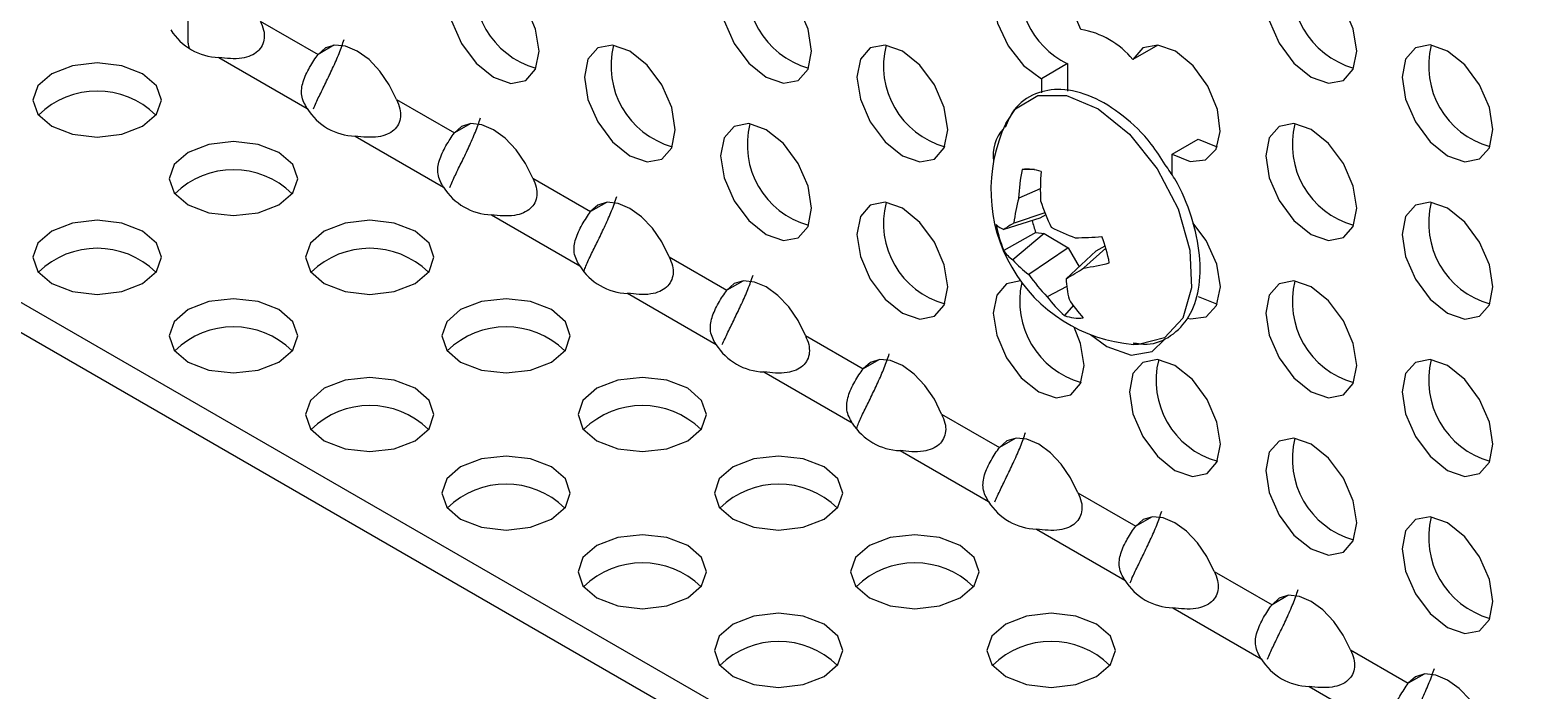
# Model space of a CAD drawing. Extents: x 0 to 13.2, y -7.3 to 0.
# Drawn here: x 2.811 to 4.267, y -6.436 to -5.793 of the extents above; entities that cross this region are included whole.
import ezdxf

# ---------------------------------------------------------------- set-up
doc = ezdxf.new("R2010")
doc.units = 0
doc.header["$LTSCALE"] = 0.5
doc.header["$MEASUREMENT"] = 0
for name, color, linetype in [('Brackets', 181, 'CONTINUOUS'), ('End Cap', 92, 'CONTINUOUS'), ('Hardware', 242, 'CONTINUOUS')]:
    doc.layers.add(name, color=color, linetype=linetype)

msp = doc.modelspace()

# ---------------------------------------------------------------- linework, layer by layer
at = {"layer": 'Brackets', "transparency": 16777216}
for p, q in [((2.24, -5.7336), (4.821, -7.2236)), ((2.24, -5.763), (4.821, -7.2529)), ((3.035, -5.7843), (3.0914, -5.8168)), ((3.9084, -5.8077), (3.884, -5.8217)), ((2.9947, -5.8198), (3.0808, -5.8695)), ((3.1067, -5.8079), (3.0914, -5.8168)), ((3.8204, -5.8258), (3.795, -5.8405)), ((3.8204, -5.8258), (3.8204, -5.8525)), ((3.795, -5.8405), (3.795, -5.8543)), ((3.1676, -5.8608), (3.2239, -5.8933)), ((3.2393, -5.8845), (3.2239, -5.8933)), ((3.1273, -5.8963), (3.2134, -5.946)), ((3.9223, -5.914), (3.9477, -5.8993)), ((3.9223, -5.9344), (3.9223, -5.914)), ((3.3002, -5.9374), (3.3565, -5.9699)), ((3.3719, -5.961), (3.3565, -5.9699)), ((3.2599, -5.9729), (3.3459, -6.0226)), ((3.4328, -6.0139), (3.4891, -6.0464)), ((3.5045, -6.0376), (3.4891, -6.0464)), ((3.3924, -6.0494), (3.4785, -6.0991)), ((3.5654, -6.0904), (3.6217, -6.123)), ((3.525, -6.1259), (3.6111, -6.1756)), ((3.637, -6.1141), (3.6217, -6.123)), ((3.6979, -6.167), (3.7543, -6.1995)), ((3.7696, -6.1906), (3.7543, -6.1995)), ((3.6576, -6.2025), (3.7437, -6.2522)), ((3.8305, -6.2435), (3.8868, -6.276)), ((3.9022, -6.2672), (3.8868, -6.276)), ((3.7902, -6.279), (3.8763, -6.3287)), ((3.9631, -6.3201), (4.0194, -6.3526)), ((4.0348, -6.3437), (4.0194, -6.3526)), ((3.9228, -6.3556), (4.0089, -6.4053)), ((4.0957, -6.3966), (4.152, -6.4291)), ((4.0554, -6.4321), (4.1414, -6.4818)), ((4.1674, -6.4202), (4.152, -6.4291))]:
    msp.add_line(p, q, dxfattribs=at)
at = {"layer": 'Brackets', "transparency": 16777216, "flags": 128}
for points in [[(3.2621, -5.737), (3.2452, -5.7311), (3.2308, -5.7339), (3.2212, -5.745), (3.2179, -5.7625), (3.2212, -5.784), (3.2308, -5.8061), (3.2452, -5.8254), (3.2621, -5.8391), (3.279, -5.845), (3.2933, -5.8422), (3.3029, -5.8312), (3.3063, -5.8136), (3.3029, -5.7921), (3.2933, -5.77), (3.279, -5.7507), (3.2621, -5.737)], [(3.5272, -5.737), (3.5103, -5.7311), (3.496, -5.7339), (3.4864, -5.7449), (3.483, -5.7625), (3.4864, -5.784), (3.496, -5.8061), (3.5103, -5.8254), (3.5272, -5.8391), (3.5441, -5.8449), (3.5585, -5.8422), (3.5681, -5.8311), (3.5714, -5.8135), (3.5681, -5.7921), (3.5585, -5.77), (3.5441, -5.7506), (3.5272, -5.737)], [(3.8333, -5.7925), (3.8237, -5.77), (3.8091, -5.7504), (3.7919, -5.7367), (3.7748, -5.731), (3.7604, -5.7343), (3.7511, -5.746), (3.7482, -5.7643), (3.7523, -5.7863), (3.7627, -5.8086), (3.7777, -5.8277), (3.795, -5.8405)], [(4.0576, -5.7369), (4.0406, -5.7311), (4.0263, -5.7339), (4.0167, -5.7449), (4.0134, -5.7625), (4.0167, -5.7839), (4.0263, -5.806), (4.0406, -5.8254), (4.0576, -5.839), (4.0745, -5.8449), (4.0888, -5.8421), (4.0984, -5.8311), (4.1018, -5.8135), (4.0984, -5.792), (4.0888, -5.7699), (4.0745, -5.7506), (4.0576, -5.7369)], [(3.1676, -5.8608), (3.1606, -5.8463), (3.1515, -5.833), (3.1409, -5.8219), (3.1295, -5.8136), (3.1181, -5.8087), (3.1075, -5.8077), (3.0984, -5.8104), (3.0914, -5.8168)], [(3.3946, -5.8136), (3.3777, -5.8077), (3.3634, -5.8105), (3.3538, -5.8215), (3.3505, -5.8391), (3.3538, -5.8606), (3.3634, -5.8826), (3.3777, -5.902), (3.3946, -5.9156), (3.4116, -5.9215), (3.4259, -5.9187), (3.4355, -5.9077), (3.4388, -5.8901), (3.4355, -5.8686), (3.4259, -5.8465), (3.4116, -5.8272), (3.3946, -5.8136)], [(3.6598, -5.8135), (3.6429, -5.8077), (3.6286, -5.8104), (3.619, -5.8215), (3.6156, -5.8391), (3.619, -5.8605), (3.6286, -5.8826), (3.6429, -5.902), (3.6598, -5.9156), (3.6767, -5.9215), (3.6911, -5.9187), (3.7006, -5.9077), (3.704, -5.8901), (3.7006, -5.8686), (3.6911, -5.8465), (3.6767, -5.8272), (3.6598, -5.8135)], [(3.9223, -5.914), (3.9397, -5.9212), (3.9547, -5.9195), (3.9651, -5.9092), (3.9691, -5.8919), (3.9663, -5.8703), (3.957, -5.8478), (3.9426, -5.8279), (3.9255, -5.8138), (3.9083, -5.8077), (3.8937, -5.8104), (3.884, -5.8217)], [(4.1901, -5.8135), (4.1732, -5.8076), (4.1589, -5.8104), (4.1493, -5.8214), (4.1459, -5.839), (4.1493, -5.8605), (4.1589, -5.8826), (4.1732, -5.9019), (4.1901, -5.9156), (4.2071, -5.9214), (4.2214, -5.9186), (4.231, -5.9076), (4.2343, -5.89), (4.231, -5.8686), (4.2214, -5.8465), (4.2071, -5.8271), (4.1901, -5.8135)], [(2.9206, -5.8357), (2.9004, -5.8279), (2.8764, -5.8251), (2.8525, -5.8279), (2.8323, -5.8357), (2.8187, -5.8474), (2.8139, -5.8612), (2.8187, -5.875), (2.8323, -5.8867), (2.8525, -5.8945), (2.8764, -5.8973), (2.9004, -5.8945), (2.9206, -5.8867), (2.9342, -5.875), (2.9389, -5.8612), (2.9342, -5.8474), (2.9206, -5.8357)], [(3.3002, -5.9374), (3.2932, -5.9229), (3.284, -5.9096), (3.2734, -5.8984), (3.2621, -5.8901), (3.2507, -5.8853), (3.2401, -5.8842), (3.231, -5.8869), (3.2239, -5.8933)], [(3.5272, -5.8901), (3.5103, -5.8842), (3.496, -5.887), (3.4864, -5.898), (3.483, -5.9156), (3.4864, -5.9371), (3.496, -5.9592), (3.5103, -5.9785), (3.5272, -5.9922), (3.5441, -5.998), (3.5585, -5.9953), (3.5681, -5.9842), (3.5714, -5.9666), (3.5681, -5.9452), (3.5585, -5.9231), (3.5441, -5.9037), (3.5272, -5.8901)], [(4.0576, -5.89), (4.0406, -5.8842), (4.0263, -5.887), (4.0167, -5.898), (4.0134, -5.9156), (4.0167, -5.937), (4.0263, -5.9591), (4.0406, -5.9785), (4.0576, -5.9921), (4.0745, -5.998), (4.0888, -5.9952), (4.0984, -5.9842), (4.1018, -5.9666), (4.0984, -5.9451), (4.0888, -5.923), (4.0745, -5.9037), (4.0576, -5.89)], [(3.0532, -5.9122), (3.0329, -5.9044), (3.009, -5.9017), (2.9851, -5.9044), (2.9648, -5.9122), (2.9513, -5.9239), (2.9465, -5.9378), (2.9513, -5.9516), (2.9648, -5.9633), (2.9851, -5.9711), (3.009, -5.9738), (3.0329, -5.9711), (3.0532, -5.9633), (3.0668, -5.9516), (3.0715, -5.9378), (3.0668, -5.9239), (3.0532, -5.9122)], [(3.9477, -5.8993), (3.9651, -5.9065), (3.9662, -5.9067)], [(3.4328, -6.0139), (3.4257, -5.9994), (3.4166, -5.9861), (3.406, -5.9749), (3.3946, -5.9667), (3.3833, -5.9618), (3.3727, -5.9607), (3.3635, -5.9635), (3.3565, -5.9699)], [(3.6598, -5.9666), (3.6429, -5.9608), (3.6286, -5.9635), (3.619, -5.9746), (3.6156, -5.9922), (3.619, -6.0136), (3.6286, -6.0357), (3.6429, -6.0551), (3.6598, -6.0687), (3.6767, -6.0746), (3.6911, -6.0718), (3.7006, -6.0608), (3.704, -6.0432), (3.7006, -6.0217), (3.6911, -5.9996), (3.6767, -5.9803), (3.6598, -5.9666)], [(4.1901, -5.9666), (4.1732, -5.9607), (4.1589, -5.9635), (4.1493, -5.9745), (4.1459, -5.9921), (4.1493, -6.0136), (4.1589, -6.0357), (4.1732, -6.055), (4.1901, -6.0687), (4.2071, -6.0745), (4.2214, -6.0717), (4.231, -6.0607), (4.2343, -6.0431), (4.231, -6.0217), (4.2214, -5.9996), (4.2071, -5.9802), (4.1901, -5.9666)], [(2.9206, -5.9888), (2.9004, -5.981), (2.8764, -5.9782), (2.8525, -5.981), (2.8323, -5.9888), (2.8187, -6.0005), (2.8139, -6.0143), (2.8187, -6.0281), (2.8323, -6.0398), (2.8525, -6.0476), (2.8764, -6.0504), (2.9004, -6.0476), (2.9206, -6.0398), (2.9342, -6.0281), (2.9389, -6.0143), (2.9342, -6.0005), (2.9206, -5.9888)], [(3.1858, -5.9888), (3.1655, -5.981), (3.1416, -5.9782), (3.1177, -5.981), (3.0974, -5.9888), (3.0839, -6.0005), (3.0791, -6.0143), (3.0839, -6.0281), (3.0974, -6.0398), (3.1177, -6.0476), (3.1416, -6.0504), (3.1655, -6.0476), (3.1858, -6.0398), (3.1994, -6.0281), (3.2041, -6.0143), (3.1994, -6.0005), (3.1858, -5.9888)], [(3.9372, -6.0737), (3.94, -6.0743), (3.9553, -6.0723), (3.9655, -6.0613), (3.9692, -6.0432), (3.9656, -6.0209), (3.9553, -5.998), (3.9425, -5.9809)], [(3.5654, -6.0904), (3.5583, -6.0759), (3.5492, -6.0626), (3.5386, -6.0515), (3.5272, -6.0432), (3.5159, -6.0384), (3.5053, -6.0373), (3.4961, -6.04), (3.4891, -6.0464)], [(3.7746, -6.0372), (3.7611, -6.0401), (3.7516, -6.0511), (3.7482, -6.0687), (3.7516, -6.0902), (3.7611, -6.1123), (3.7755, -6.1316), (3.7924, -6.1452), (3.8093, -6.1511), (3.8236, -6.1483), (3.8332, -6.1373), (3.8366, -6.1197), (3.8332, -6.0982), (3.827, -6.0825)], [(4.0576, -6.0431), (4.0406, -6.0373), (4.0263, -6.0401), (4.0167, -6.0511), (4.0134, -6.0687), (4.0167, -6.0901), (4.0263, -6.1122), (4.0406, -6.1316), (4.0576, -6.1452), (4.0745, -6.1511), (4.0888, -6.1483), (4.0984, -6.1373), (4.1018, -6.1197), (4.0984, -6.0982), (4.0888, -6.0761), (4.0745, -6.0568), (4.0576, -6.0431)], [(3.0532, -6.0653), (3.0329, -6.0575), (3.009, -6.0547), (2.9851, -6.0575), (2.9648, -6.0653), (2.9513, -6.077), (2.9465, -6.0908), (2.9513, -6.1046), (2.9648, -6.1163), (2.9851, -6.1242), (3.009, -6.1269), (3.0329, -6.1242), (3.0532, -6.1163), (3.0668, -6.1046), (3.0715, -6.0908), (3.0668, -6.077), (3.0532, -6.0653)], [(3.3184, -6.0653), (3.2981, -6.0575), (3.2742, -6.0547), (3.2503, -6.0575), (3.23, -6.0653), (3.2165, -6.077), (3.2117, -6.0908), (3.2165, -6.1046), (3.23, -6.1163), (3.2503, -6.1242), (3.2742, -6.1269), (3.2981, -6.1242), (3.3184, -6.1163), (3.3319, -6.1046), (3.3367, -6.0908), (3.3319, -6.077), (3.3184, -6.0653)], [(3.9477, -6.0524), (3.9654, -6.0597), (3.9662, -6.0598)], [(3.8428, -6.0896), (3.8587, -6.1011), (3.8825, -6.1095), (3.9028, -6.106), (3.9149, -6.0944)], [(3.6979, -6.167), (3.6909, -6.1525), (3.6818, -6.1392), (3.6712, -6.128), (3.6598, -6.1197), (3.6484, -6.1149), (3.6378, -6.1138), (3.6287, -6.1166), (3.6217, -6.123)], [(3.925, -6.1197), (3.9081, -6.1138), (3.8937, -6.1166), (3.8841, -6.1276), (3.8808, -6.1452), (3.8841, -6.1667), (3.8937, -6.1888), (3.9081, -6.2081), (3.925, -6.2218), (3.9419, -6.2277), (3.9562, -6.2249), (3.9658, -6.2138), (3.9692, -6.1963), (3.9658, -6.1748), (3.9562, -6.1527), (3.9419, -6.1334), (3.925, -6.1197)], [(4.1901, -6.1197), (4.1732, -6.1138), (4.1589, -6.1166), (4.1493, -6.1276), (4.1459, -6.1452), (4.1493, -6.1667), (4.1589, -6.1888), (4.1732, -6.2081), (4.1901, -6.2218), (4.2071, -6.2276), (4.2214, -6.2248), (4.231, -6.2138), (4.2343, -6.1962), (4.231, -6.1748), (4.2214, -6.1527), (4.2071, -6.1333), (4.1901, -6.1197)], [(3.1858, -6.1419), (3.1655, -6.134), (3.1416, -6.1313), (3.1177, -6.134), (3.0974, -6.1419), (3.0839, -6.1536), (3.0791, -6.1674), (3.0839, -6.1812), (3.0974, -6.1929), (3.1177, -6.2007), (3.1416, -6.2034), (3.1655, -6.2007), (3.1858, -6.1929), (3.1994, -6.1812), (3.2041, -6.1674), (3.1994, -6.1536), (3.1858, -6.1419)], [(3.451, -6.1419), (3.4307, -6.134), (3.4068, -6.1313), (3.3829, -6.134), (3.3626, -6.1419), (3.349, -6.1536), (3.3443, -6.1674), (3.349, -6.1812), (3.3626, -6.1929), (3.3829, -6.2007), (3.4068, -6.2034), (3.4307, -6.2007), (3.451, -6.1929), (3.4645, -6.1812), (3.4693, -6.1674), (3.4645, -6.1536), (3.451, -6.1419)], [(3.8305, -6.2435), (3.8235, -6.229), (3.8144, -6.2157), (3.8038, -6.2046), (3.7924, -6.1963), (3.781, -6.1914), (3.7704, -6.1903), (3.7613, -6.1931), (3.7543, -6.1995)], [(4.0576, -6.1962), (4.0406, -6.1904), (4.0263, -6.1932), (4.0167, -6.2042), (4.0134, -6.2218), (4.0167, -6.2432), (4.0263, -6.2653), (4.0406, -6.2847), (4.0576, -6.2983), (4.0745, -6.3042), (4.0888, -6.3014), (4.0984, -6.2904), (4.1018, -6.2728), (4.0984, -6.2513), (4.0888, -6.2292), (4.0745, -6.2099), (4.0576, -6.1962)], [(3.3184, -6.2184), (3.2981, -6.2106), (3.2742, -6.2078), (3.2503, -6.2106), (3.23, -6.2184), (3.2165, -6.2301), (3.2117, -6.2439), (3.2165, -6.2577), (3.23, -6.2694), (3.2503, -6.2772), (3.2742, -6.28), (3.2981, -6.2772), (3.3184, -6.2694), (3.3319, -6.2577), (3.3367, -6.2439), (3.3319, -6.2301), (3.3184, -6.2184)], [(3.5836, -6.2184), (3.5633, -6.2106), (3.5394, -6.2078), (3.5154, -6.2106), (3.4952, -6.2184), (3.4816, -6.2301), (3.4769, -6.2439), (3.4816, -6.2577), (3.4952, -6.2694), (3.5154, -6.2772), (3.5394, -6.28), (3.5633, -6.2772), (3.5836, -6.2694), (3.5971, -6.2577), (3.6019, -6.2439), (3.5971, -6.2301), (3.5836, -6.2184)], [(3.9631, -6.3201), (3.9561, -6.3055), (3.947, -6.2923), (3.9363, -6.2811), (3.925, -6.2728), (3.9136, -6.268), (3.903, -6.2669), (3.8939, -6.2696), (3.8868, -6.276)], [(4.1901, -6.2728), (4.1732, -6.2669), (4.1589, -6.2697), (4.1493, -6.2807), (4.1459, -6.2983), (4.1493, -6.3198), (4.1589, -6.3419), (4.1732, -6.3612), (4.1901, -6.3749), (4.2071, -6.3807), (4.2214, -6.3779), (4.231, -6.3669), (4.2343, -6.3493), (4.231, -6.3279), (4.2214, -6.3058), (4.2071, -6.2864), (4.1901, -6.2728)], [(3.451, -6.2949), (3.4307, -6.2871), (3.4068, -6.2844), (3.3829, -6.2871), (3.3626, -6.2949), (3.349, -6.3066), (3.3443, -6.3204), (3.349, -6.3343), (3.3626, -6.346), (3.3829, -6.3538), (3.4068, -6.3565), (3.4307, -6.3538), (3.451, -6.346), (3.4645, -6.3343), (3.4693, -6.3204), (3.4645, -6.3066), (3.451, -6.2949)], [(3.7161, -6.2949), (3.6959, -6.2871), (3.6719, -6.2844), (3.648, -6.2871), (3.6277, -6.2949), (3.6142, -6.3066), (3.6094, -6.3204), (3.6142, -6.3343), (3.6277, -6.346), (3.648, -6.3538), (3.6719, -6.3565), (3.6959, -6.3538), (3.7161, -6.346), (3.7297, -6.3343), (3.7344, -6.3204), (3.7297, -6.3066), (3.7161, -6.2949)], [(4.0957, -6.3966), (4.0887, -6.3821), (4.0795, -6.3688), (4.0689, -6.3576), (4.0576, -6.3494), (4.0462, -6.3445), (4.0356, -6.3434), (4.0265, -6.3462), (4.0194, -6.3526)], [(3.5836, -6.3715), (3.5633, -6.3636), (3.5394, -6.3609), (3.5154, -6.3636), (3.4952, -6.3715), (3.4816, -6.3832), (3.4769, -6.397), (3.4816, -6.4108), (3.4952, -6.4225), (3.5154, -6.4303), (3.5394, -6.4331), (3.5633, -6.4303), (3.5836, -6.4225), (3.5971, -6.4108), (3.6019, -6.397), (3.5971, -6.3832), (3.5836, -6.3715)], [(3.8487, -6.3715), (3.8284, -6.3636), (3.8045, -6.3609), (3.7806, -6.3636), (3.7603, -6.3715), (3.7468, -6.3832), (3.742, -6.397), (3.7468, -6.4108), (3.7603, -6.4225), (3.7806, -6.4303), (3.8045, -6.4331), (3.8284, -6.4303), (3.8487, -6.4225), (3.8623, -6.4108), (3.867, -6.397), (3.8623, -6.3832), (3.8487, -6.3715)], [(4.2283, -6.4731), (4.2212, -6.4586), (4.2121, -6.4453), (4.2015, -6.4342), (4.1901, -6.4259), (4.1788, -6.421), (4.1682, -6.42), (4.159, -6.4227), (4.152, -6.4291)]]:
    msp.add_lwpolyline(points, dxfattribs=at)
at = {"layer": 'Brackets', "transparency": 16777216}
for centre, radius, start, end in [((3.3253, -5.7516), 0.0816, 165.6081, 254.3865), ((3.5905, -5.7515), 0.0816, 165.6081, 254.3865), ((3.8563, -5.7517), 0.0824, 165.6219, 244.161), ((4.1208, -5.7515), 0.0816, 165.6081, 254.3865), ((2.9965, -5.763), 0.0569, 211.8214, 268.184), ((3.8198, -5.8745), 0.0831, 39.3978, 80.6076), ((3.4579, -5.8281), 0.0816, 165.6081, 254.3865), ((3.723, -5.8281), 0.0816, 165.6081, 254.3865), ((4.2534, -5.828), 0.0816, 165.6081, 254.3865), ((2.8764, -5.9342), 0.0817, 45.6215, 134.3785), ((3.1291, -5.8395), 0.0569, 211.8214, 268.184), ((3.5905, -5.9046), 0.0816, 165.6081, 254.3865), ((3.7865, -5.9151), 0.0385, 137.7121, 188.5514), ((4.1208, -5.9046), 0.0816, 165.6081, 254.3865), ((3.009, -6.0108), 0.0817, 45.6215, 134.3785), ((3.2617, -5.916), 0.0569, 211.8214, 268.184), ((3.723, -5.9812), 0.0816, 165.6081, 254.3865), ((4.2534, -5.9811), 0.0816, 165.6081, 254.3865), ((2.8764, -6.0873), 0.0817, 45.6215, 134.3785), ((3.1416, -6.0873), 0.0817, 45.6215, 134.3785), ((3.3942, -5.9926), 0.0569, 211.8214, 268.184), ((3.8561, -6.0572), 0.0822, 167.1918, 254.1487), ((4.1208, -6.0577), 0.0816, 165.6081, 254.3865), ((3.009, -6.1638), 0.0817, 45.6215, 134.3785), ((3.2742, -6.1638), 0.0817, 45.6215, 134.3785), ((3.5268, -6.0691), 0.0569, 211.8214, 268.184), ((3.9882, -6.1342), 0.0816, 165.6081, 254.3865), ((4.2534, -6.1342), 0.0816, 165.6081, 254.3865), ((3.1416, -6.2404), 0.0817, 45.6215, 134.3785), ((3.4068, -6.2404), 0.0817, 45.6215, 134.3785), ((3.6594, -6.1457), 0.0569, 211.8214, 268.184), ((4.1208, -6.2108), 0.0816, 165.6081, 254.3865), ((3.2742, -6.3169), 0.0817, 45.6215, 134.3785), ((3.5394, -6.3169), 0.0817, 45.6215, 134.3785), ((3.792, -6.2222), 0.0569, 211.8214, 268.184), ((4.2534, -6.2873), 0.0816, 165.6081, 254.3865), ((3.4068, -6.3935), 0.0817, 45.6215, 134.3785), ((3.6719, -6.3935), 0.0817, 45.6215, 134.3785), ((3.9246, -6.2987), 0.0569, 211.8214, 268.184), ((3.5394, -6.47), 0.0817, 45.6215, 134.3785), ((3.8045, -6.47), 0.0817, 45.6215, 134.3785), ((4.0572, -6.3753), 0.0569, 211.8214, 268.184)]:
    msp.add_arc(centre, radius, start, end, dxfattribs=at)
for points, knots in [([(3.035, -5.7843), (3.0363, -5.7872), (3.0387, -5.7925), (3.0394, -5.8009), (3.0374, -5.8083), (3.0327, -5.8143), (3.0257, -5.8185), (3.0128, -5.822), (3.0023, -5.8207), (2.9947, -5.8198)], [0, 0, 0, 0, 0.1299201, 0.2420367, 0.3436235, 0.4442637, 0.5537893, 0.6799724, 1, 1, 1, 1]), ([(3.0868, -5.8697), (3.0886, -5.8658), (3.0922, -5.8576), (3.099, -5.8441), (3.1058, -5.8298), (3.1123, -5.8151), (3.1152, -5.8066), (3.1167, -5.8022)], [0, 0, 0, 0, 0.173367, 0.356322, 0.552985, 0.76668, 1, 1, 1, 1]), ([(3.0808, -5.8695), (3.0785, -5.8656), (3.0753, -5.86), (3.0751, -5.8505), (3.0766, -5.8435), (3.0795, -5.8362), (3.0833, -5.829), (3.0875, -5.8221), (3.09, -5.8186), (3.0914, -5.8168)], [0, 0, 0, 0, 0.28993, 0.408037, 0.51552, 0.620506, 0.731668, 0.856396, 1, 1, 1, 1]), ([(3.1676, -5.8608), (3.1689, -5.8637), (3.1713, -5.8691), (3.172, -5.8775), (3.17, -5.8849), (3.1653, -5.8909), (3.1583, -5.8951), (3.1454, -5.8985), (3.1349, -5.8972), (3.1273, -5.8963)], [0, 0, 0, 0, 0.12992, 0.242037, 0.343623, 0.444264, 0.553789, 0.679972, 1, 1, 1, 1]), ([(3.2194, -5.9463), (3.2212, -5.9423), (3.2248, -5.9342), (3.2316, -5.9206), (3.2384, -5.9064), (3.2449, -5.8916), (3.2478, -5.8831), (3.2493, -5.8787)], [0, 0, 0, 0, 0.1733668, 0.3563222, 0.5529852, 0.7666798, 1, 1, 1, 1]), ([(3.2134, -5.946), (3.2111, -5.9421), (3.2078, -5.9366), (3.2077, -5.927), (3.2092, -5.92), (3.2121, -5.9127), (3.2158, -5.9055), (3.2201, -5.8986), (3.2226, -5.8952), (3.2239, -5.8933)], [0, 0, 0, 0, 0.28993, 0.408037, 0.51552, 0.620506, 0.731668, 0.856396, 1, 1, 1, 1]), ([(3.3002, -5.9374), (3.3015, -5.9402), (3.3039, -5.9456), (3.3046, -5.954), (3.3026, -5.9614), (3.2979, -5.9674), (3.2909, -5.9716), (3.278, -5.9751), (3.2674, -5.9738), (3.2599, -5.9729)], [0, 0, 0, 0, 0.12992, 0.242037, 0.343623, 0.444264, 0.553789, 0.679972, 1, 1, 1, 1]), ([(3.3501, -6.0278), (3.3507, -6.0262), (3.3526, -6.0209), (3.3575, -6.0106), (3.3641, -5.9972), (3.371, -5.9829), (3.3775, -5.9681), (3.3804, -5.9597), (3.3819, -5.9552)], [0, 0, 0, 0, 0.072684, 0.23345, 0.403107, 0.585476, 0.783638, 1, 1, 1, 1]), ([(3.3459, -6.0226), (3.3436, -6.0186), (3.3404, -6.0131), (3.3403, -6.0035), (3.3418, -5.9965), (3.3447, -5.9893), (3.3484, -5.9821), (3.3527, -5.9752), (3.3552, -5.9717), (3.3565, -5.9699)], [0, 0, 0, 0, 0.28993, 0.408037, 0.51552, 0.620506, 0.731668, 0.856396, 1, 1, 1, 1]), ([(3.4328, -6.0139), (3.4341, -6.0168), (3.4365, -6.0221), (3.4371, -6.0305), (3.4351, -6.0379), (3.4304, -6.0439), (3.4235, -6.0481), (3.4106, -6.0516), (3.4, -6.0503), (3.3924, -6.0494)], [0, 0, 0, 0, 0.12992, 0.242037, 0.343623, 0.444264, 0.553789, 0.679972, 1, 1, 1, 1]), ([(3.4846, -6.0993), (3.4863, -6.0954), (3.49, -6.0872), (3.4967, -6.0737), (3.5036, -6.0594), (3.5101, -6.0447), (3.513, -6.0362), (3.5145, -6.0318)], [0, 0, 0, 0, 0.173367, 0.356322, 0.552985, 0.76668, 1, 1, 1, 1]), ([(3.4785, -6.0991), (3.4762, -6.0952), (3.473, -6.0896), (3.4729, -6.0801), (3.4744, -6.0731), (3.4772, -6.0658), (3.481, -6.0586), (3.4852, -6.0517), (3.4878, -6.0483), (3.4891, -6.0464)], [0, 0, 0, 0, 0.28993, 0.408037, 0.51552, 0.620506, 0.731668, 0.856396, 1, 1, 1, 1]), ([(3.5654, -6.0904), (3.5666, -6.0933), (3.569, -6.0987), (3.5697, -6.1071), (3.5677, -6.1145), (3.563, -6.1205), (3.5561, -6.1247), (3.5432, -6.1281), (3.5326, -6.1269), (3.525, -6.1259)], [0, 0, 0, 0, 0.12992, 0.242037, 0.343623, 0.444264, 0.553789, 0.679972, 1, 1, 1, 1]), ([(3.6153, -6.1809), (3.6159, -6.1792), (3.6178, -6.174), (3.6227, -6.1637), (3.6293, -6.1503), (3.6362, -6.136), (3.6426, -6.1212), (3.6455, -6.1127), (3.6471, -6.1083)], [0, 0, 0, 0, 0.072684, 0.23345, 0.403107, 0.585476, 0.783638, 1, 1, 1, 1]), ([(3.6111, -6.1756), (3.6088, -6.1717), (3.6056, -6.1662), (3.6055, -6.1566), (3.607, -6.1496), (3.6098, -6.1423), (3.6136, -6.1351), (3.6178, -6.1282), (3.6203, -6.1248), (3.6217, -6.123)], [0, 0, 0, 0, 0.28993, 0.408037, 0.51552, 0.620506, 0.731668, 0.856396, 1, 1, 1, 1]), ([(3.6979, -6.167), (3.6992, -6.1699), (3.7016, -6.1752), (3.7023, -6.1836), (3.7003, -6.191), (3.6956, -6.197), (3.6887, -6.2012), (3.6758, -6.2047), (3.6652, -6.2034), (3.6576, -6.2025)], [0, 0, 0, 0, 0.12992, 0.242037, 0.343623, 0.444264, 0.553789, 0.679972, 1, 1, 1, 1]), ([(3.7497, -6.2524), (3.7515, -6.2485), (3.7552, -6.2403), (3.7619, -6.2268), (3.7687, -6.2125), (3.7752, -6.1978), (3.7781, -6.1893), (3.7796, -6.1848)], [0, 0, 0, 0, 0.173367, 0.356322, 0.552985, 0.76668, 1, 1, 1, 1]), ([(3.7437, -6.2522), (3.7414, -6.2482), (3.7382, -6.2427), (3.7381, -6.2332), (3.7396, -6.2261), (3.7424, -6.2189), (3.7462, -6.2117), (3.7504, -6.2048), (3.7529, -6.2013), (3.7543, -6.1995)], [0, 0, 0, 0, 0.28993, 0.408037, 0.5155201, 0.6205058, 0.731668, 0.8563965, 1, 1, 1, 1]), ([(3.8305, -6.2435), (3.8318, -6.2464), (3.8342, -6.2517), (3.8349, -6.2601), (3.8329, -6.2676), (3.8282, -6.2736), (3.8212, -6.2778), (3.8083, -6.2812), (3.7978, -6.2799), (3.7902, -6.279)], [0, 0, 0, 0, 0.1299201, 0.2420367, 0.3436235, 0.4442637, 0.5537893, 0.6799724, 1, 1, 1, 1]), ([(3.8815, -6.3311), (3.8818, -6.3304), (3.8834, -6.326), (3.8879, -6.3167), (3.8944, -6.3034), (3.9013, -6.289), (3.9078, -6.2743), (3.9107, -6.2658), (3.9122, -6.2614)], [0, 0, 0, 0, 0.032025, 0.19984, 0.376936, 0.567301, 0.774152, 1, 1, 1, 1]), ([(3.8763, -6.3287), (3.874, -6.3248), (3.8707, -6.3193), (3.8706, -6.3097), (3.8721, -6.3027), (3.875, -6.2954), (3.8788, -6.2882), (3.883, -6.2813), (3.8855, -6.2779), (3.8868, -6.276)], [0, 0, 0, 0, 0.28993, 0.408037, 0.51552, 0.620506, 0.731668, 0.856396, 1, 1, 1, 1]), ([(3.9631, -6.3201), (3.9644, -6.3229), (3.9668, -6.3283), (3.9675, -6.3367), (3.9655, -6.3441), (3.9608, -6.3501), (3.9538, -6.3543), (3.9409, -6.3578), (3.9304, -6.3565), (3.9228, -6.3556)], [0, 0, 0, 0, 0.12992, 0.242037, 0.343623, 0.444264, 0.553789, 0.679972, 1, 1, 1, 1]), ([(4.0149, -6.4055), (4.0167, -6.4015), (4.0203, -6.3934), (4.0271, -6.3799), (4.0339, -6.3656), (4.0404, -6.3508), (4.0433, -6.3423), (4.0448, -6.3379)], [0, 0, 0, 0, 0.173367, 0.356322, 0.552985, 0.76668, 1, 1, 1, 1]), ([(4.0089, -6.4053), (4.0066, -6.4013), (4.0033, -6.3958), (4.0032, -6.3862), (4.0047, -6.3792), (4.0076, -6.3719), (4.0113, -6.3647), (4.0156, -6.3578), (4.0181, -6.3544), (4.0194, -6.3526)], [0, 0, 0, 0, 0.28993, 0.408037, 0.51552, 0.620506, 0.731668, 0.856396, 1, 1, 1, 1]), ([(4.0957, -6.3966), (4.097, -6.3995), (4.0994, -6.4048), (4.1001, -6.4132), (4.0981, -6.4206), (4.0934, -6.4266), (4.0864, -6.4308), (4.0735, -6.4343), (4.0629, -6.433), (4.0554, -6.4321)], [0, 0, 0, 0, 0.1299201, 0.2420367, 0.3436235, 0.4442637, 0.5537893, 0.6799724, 1, 1, 1, 1]), ([(4.1475, -6.482), (4.1493, -6.4781), (4.1529, -6.4699), (4.1596, -6.4564), (4.1665, -6.4421), (4.173, -6.4274), (4.1759, -6.4189), (4.1774, -6.4145)], [0, 0, 0, 0, 0.173367, 0.356322, 0.552985, 0.76668, 1, 1, 1, 1]), ([(4.1414, -6.4818), (4.1391, -6.4779), (4.1359, -6.4723), (4.1358, -6.4628), (4.1373, -6.4558), (4.1402, -6.4485), (4.1439, -6.4413), (4.1482, -6.4344), (4.1507, -6.431), (4.152, -6.4291)], [0, 0, 0, 0, 0.28993, 0.408037, 0.51552, 0.620506, 0.731668, 0.856396, 1, 1, 1, 1])]:
    msp.add_open_spline(points, degree=3, knots=knots, dxfattribs=at)
at = {"layer": 'End Cap', "transparency": 16777216}
msp.add_line((2.9648, -5.8058), (2.9648, -3.0221), dxfattribs=at)
msp.add_arc((2.9781, -5.8055), 0.0133, 181.2858, 203.3101, dxfattribs=at)
at = {"layer": 'Hardware', "transparency": 16777216}
for p, q in [((3.7884, -5.9289), (3.7763, -5.9288)), ((3.794, -5.9476), (3.773, -5.9568)), ((3.7935, -5.9762), (3.7586, -5.9873)), ((3.7984, -5.971), (3.7684, -5.981)), ((3.7993, -5.9731), (3.7935, -5.9762)), ((3.7897, -5.9903), (3.7584, -6.0078)), ((3.7979, -5.9912), (3.7671, -6.0167)), ((3.7897, -5.9903), (3.7979, -5.9912)), ((3.7979, -5.9912), (3.8211, -6.005)), ((3.8211, -6.005), (3.7828, -6.0311)), ((3.8484, -6.0081), (3.8191, -6.0353)), ((3.8211, -6.005), (3.8317, -6.0236)), ((3.8578, -6.0055), (3.8363, -6.0247)), ((3.8484, -6.0081), (3.8571, -6.0033)), ((3.8197, -6.0427), (3.8007, -6.0527)), ((3.8264, -6.061), (3.8174, -6.0711))]:
    msp.add_line(p, q, dxfattribs=at)
at = {"layer": 'Hardware', "transparency": 16777216, "flags": 128}
msp.add_lwpolyline([(3.7603, -5.884), (3.7698, -5.8698), (3.7917, -5.8568), (3.8195, -5.8568), (3.8504, -5.8699), (3.8809, -5.8946), (3.9078, -5.9283), (3.9281, -5.9672), (3.9396, -6.0073), (3.9412, -6.0441), (3.9326, -6.0736), (3.9147, -6.0927), (3.8895, -6.0993), (3.8845, -6.0991)], dxfattribs=at)
at = {"layer": 'Hardware', "transparency": 16777216}
for centre, radius, start, end in [((3.8969, -5.9486), 0.151, 154.7008, 265.2938), ((3.9498, -5.9636), 0.177, 168.6671, 177.8049), ((3.7811, -5.9684), 0.0399, 69.9856, 96.8121), ((4.0297, -5.9493), 0.2357, 175.5362, 182.4273), ((3.92, -5.9976), 0.1526, 164.4755, 173.7284), ((3.9929, -5.8949), 0.2088, 197.9515, 205.6114), ((3.767, -5.9662), 0.0227, 225.3249, 248.3198), ((3.8656, -5.9631), 0.1161, 189.531, 202.6536), ((3.8269, -6.082), 0.1168, 120.0694, 125.7772), ((3.8797, -5.9561), 0.0963, 193.5127, 200.7754), ((3.909, -5.7775), 0.2324, 243.3123, 249.5697), ((3.8187, -5.4631), 0.5323, 270.9863, 273.7775), ((3.7466, -6.0389), 0.1161, 9.531, 22.6536), ((3.7842, -5.9912), 0.0307, 212.8238, 236.1626), ((3.841, -5.952), 0.0982, 221.1906, 233.6901), ((3.5595, -5.5954), 0.5108, 300.5372, 302.8118), ((3.7983, -5.7714), 0.2562, 278.5374, 284.1928), ((3.9181, -5.9375), 0.1645, 214.7191, 224.4835), ((3.937, -6.0285), 0.1181, 183.2954, 193.0274), ((3.8983, -5.9808), 0.1212, 216.3659, 228.1287), ((3.9258, -5.9897), 0.1228, 212.2242, 222.8736), ((3.8311, -6.0336), 0.0399, 249.9856, 276.8121)]:
    msp.add_arc(centre, radius, start, end, dxfattribs=at)
for points, knots in [([(3.9155, -5.9243), (3.9112, -5.9174), (3.8994, -5.8989), (3.8746, -5.8753), (3.8444, -5.8564), (3.8149, -5.8491), (3.7883, -5.8537), (3.7687, -5.8672), (3.7624, -5.8819), (3.7598, -5.8879)], [0, 0, 0, 0, 0.096767, 0.260072, 0.42461, 0.590893, 0.736838, 0.891675, 1, 1, 1, 1]), ([(3.8842, -6.0975), (3.8888, -6.0983), (3.9022, -6.1004), (3.9222, -6.0917), (3.94, -6.0731), (3.9494, -6.0458), (3.9504, -6.0124), (3.9421, -5.9753), (3.9298, -5.9444), (3.9187, -5.9288), (3.9155, -5.9243)], [0, 0, 0, 0, 0.070869, 0.205395, 0.347034, 0.488165, 0.635758, 0.787222, 0.938632, 1, 1, 1, 1])]:
    msp.add_open_spline(points, degree=3, knots=knots, dxfattribs=at)

doc.saveas('drawing.dxf')
